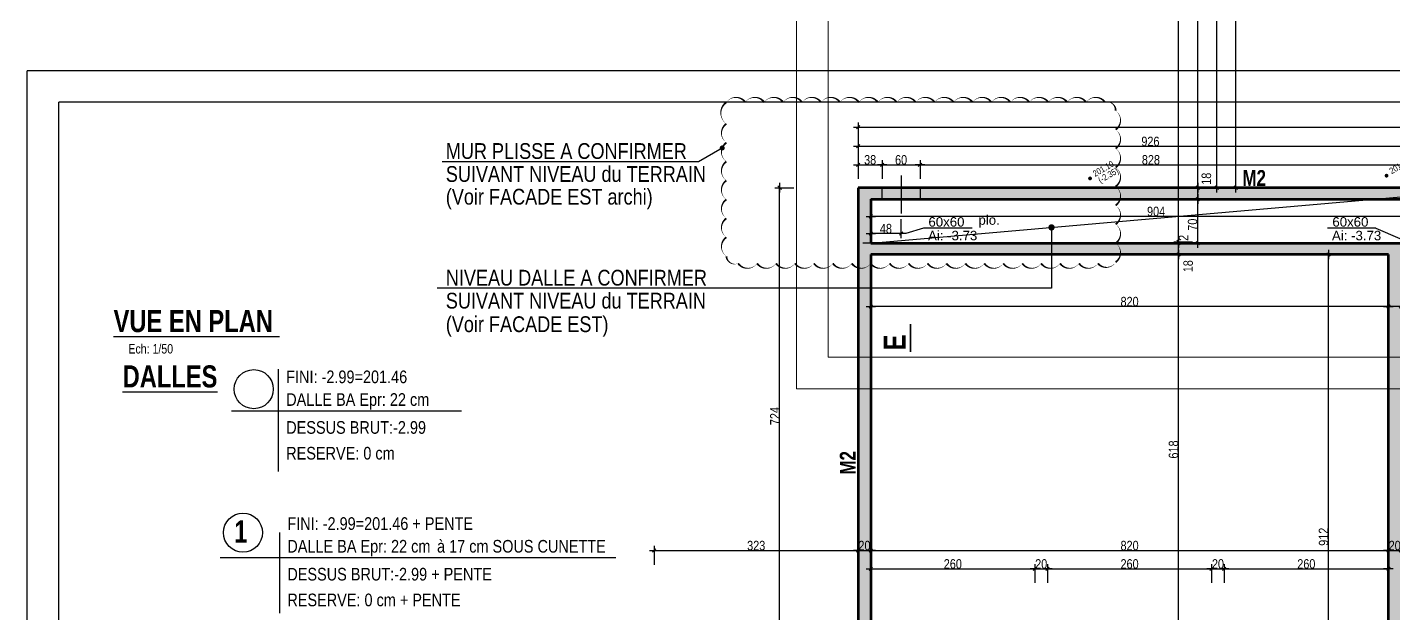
# Model space of a CAD drawing. Header units: millimetres. Extents: x -1921 to 5237, y 0 to 8595.
# Drawn here: x -1921 to 243, y 4039 to 4968 of the extents above; entities that cross this region are included whole.
import ezdxf
from ezdxf.enums import TextEntityAlignment as Align

# ---------------------------------------------------------------- set-up
doc = ezdxf.new("R2010")
doc.units = ezdxf.units.MM
doc.linetypes.add('CACHE', pattern=[9.525, 6.35, -3.175])
doc.linetypes.add('CACHEX2', pattern=[19.05, 12.7, -6.35])
doc.layers.add('01_Cad_1_', color=5, linetype='Continuous', lineweight=9)
doc.layers.add('01_murs_coup', color=5, linetype='Continuous', lineweight=60)
for name, color, linetype in [('01_Cad_2', 5, 'Continuous'), ('01_cote_gen', 4, 'Continuous'), ('01_murs_sup', 2, 'CACHEX2'), ('01_poch_murs', 253, 'Continuous'), ('01_resv', 32, 'Continuous'), ('01_texte', 230, 'Continuous'), ('AA_COTES', 2, 'Continuous')]:
    doc.layers.add(name, color=color, linetype=linetype)
doc.styles.add('ARIAL', font='arial.ttf')
doc.styles.add('ARIAL NA', font='ARIALN.TTF')
doc.styles.add('impact', font='impact.ttf')
doc.styles.add('MATTE_TXT', font='arial.ttf')
doc.styles.add('STYLE2', font='ARIALN.TTF')
doc.dimstyles.new('JB50', dxfattribs={"dimscale": 0.1, "dimtxt": 150, "dimasz": 15, "dimexe": 0.1, "dimexo": 0.1, "dimgap": 0.09, "dimtad": 1, "dimdec": 1, "dimdsep": 46, "dimtxsty": 'STYLE2', "dimblk1": 'BOND_G', "dimblk2": 'BOND_D', "dimsah": 1, "dimcen": 1.5, "dimdle": 0.01, "dimse1": 1, "dimse2": 1, "dimclrd": 4, "dimclre": 2, "dimclrt": 6, "dimazin": 2, "dimtfac": 2.333333, "dimtdec": 1, "dimtix": 1, "dimtmove": 2, "dimatfit": 3, "dimldrblk": 'BOND_G', "dimfxl": 1, "dimtolj": 1, "dimtzin": 0, "dimarcsym": 0})
pattern_1 = [(135, (-40566.9674, 43643.463), (-11.2253202, 9e-16), [7.9375, -7.9375])]

# ---------------------------------------------------------------- blocks, each defined once
blk = doc.blocks.new('BOND_G')
at = {"layer": 'AA_COTES', "color": 0}
for p, q in [((0, -5), (0, 15)), ((5, 0), (-5, 0)), ((1.8, 1.8), (-1.8, -1.8))]:
    blk.add_line(p, q, dxfattribs=at)
blk = doc.blocks.new('BOND_D')
at = {"layer": 'AA_COTES', "color": 0}
for p, q in [((5, 0), (-5, 0)), ((-1.8, -1.8), (1.8, 1.8)), ((0, 5), (0, -15))]:
    blk.add_line(p, q, dxfattribs=at)
blk = doc.blocks.new('*D19')
at = {"layer": '01_cote_gen', "color": 4, "lineweight": -2, "transparency": 16777216}
blk.add_line((-97.7, 4629.4), (-97.7, 7314.4), dxfattribs=at)
at = {"layer": 'DEFPOINTS', "color": 0}
for p in [(-97.7, 7315.9), (170, 7315.9), (-75.2, 4627.9)]:
    blk.add_point(p, dxfattribs=at)
at = {"layer": '01_cote_gen', "color": 4, "lineweight": -2, "transparency": 16777216, "xscale": 1.5, "yscale": 1.5, "zscale": 1.5}
for name, p, rotation in [('BOND_D', (-97.7, 7315.9), 90), ('BOND_G', (-97.7, 4627.9), 270)]:
    blk.add_blockref(name, p, dxfattribs=dict(at, rotation=rotation))
at = {"layer": '01_cote_gen', "color": 6, "transparency": 16777216, "insert": (-105.4, 5971.9), "char_height": 15, "attachment_point": 5, "rotation": 90, "style": 'STYLE2'}
blk.add_mtext('\\A1;2688', dxfattribs=at)
blk = doc.blocks.new('*D24')
at = {"layer": '01_cote_gen', "color": 4, "lineweight": -2, "transparency": 16777216}
blk.add_line((-66.8, 4697.4), (-66.8, 4712.4), dxfattribs=at)
at = {"layer": 'DEFPOINTS', "color": 0}
for p in [(-66.8, 4713.9), (-44.3, 4713.9), (-44.3, 4695.9)]:
    blk.add_point(p, dxfattribs=at)
at = {"layer": '01_cote_gen', "color": 4, "lineweight": -2, "transparency": 16777216, "xscale": 1.5, "yscale": 1.5, "zscale": 1.5}
for name, p, rotation in [('BOND_D', (-66.8, 4713.9), 90), ('BOND_G', (-66.8, 4695.9), 270)]:
    blk.add_blockref(name, p, dxfattribs=dict(at, rotation=rotation))
at = {"layer": '01_cote_gen', "color": 6, "transparency": 16777216, "insert": (-53.4, 4728.1), "char_height": 15, "attachment_point": 5, "rotation": 90, "style": 'STYLE2'}
blk.add_mtext('\\A1;18', dxfattribs=at)
blk = doc.blocks.new('*D25')
at = {"layer": '01_cote_gen', "color": 4, "lineweight": -2, "transparency": 16777216}
blk.add_line((-67, 4715.4), (-67, 5268.4), dxfattribs=at)
at = {"layer": 'DEFPOINTS', "color": 0}
for p in [(-67, 5269.9), (-44.4, 5269.9), (-44.3, 4713.9)]:
    blk.add_point(p, dxfattribs=at)
at = {"layer": '01_cote_gen', "color": 4, "lineweight": -2, "transparency": 16777216, "xscale": 1.5, "yscale": 1.5, "zscale": 1.5}
for name, p, rotation in [('BOND_D', (-67, 5269.9), 90), ('BOND_G', (-67, 4713.9), 270)]:
    blk.add_blockref(name, p, dxfattribs=dict(at, rotation=rotation))
at = {"layer": '01_cote_gen', "color": 6, "transparency": 16777216, "insert": (-74.6, 4991.9), "char_height": 15, "attachment_point": 5, "rotation": 90, "style": 'STYLE2'}
blk.add_mtext('\\A1;556', dxfattribs=at)
blk = doc.blocks.new('*D26')
at = {"layer": '01_cote_gen', "color": 4, "lineweight": -2, "transparency": 16777216}
blk.add_line((-36.8, 4715.4), (-36.8, 6022.4), dxfattribs=at)
at = {"layer": 'DEFPOINTS', "color": 0}
for p in [(-36.8, 6023.9), (53.9, 6023.9), (29.1, 4713.9)]:
    blk.add_point(p, dxfattribs=at)
at = {"layer": '01_cote_gen', "color": 4, "lineweight": -2, "transparency": 16777216, "xscale": 1.5, "yscale": 1.5, "zscale": 1.5}
for name, p, rotation in [('BOND_D', (-36.8, 6023.9), 90), ('BOND_G', (-36.8, 4713.9), 270)]:
    blk.add_blockref(name, p, dxfattribs=dict(at, rotation=rotation))
at = {"layer": '01_cote_gen', "color": 6, "transparency": 16777216, "insert": (-44.4, 5368.9), "char_height": 15, "attachment_point": 5, "rotation": 90, "style": 'STYLE2'}
blk.add_mtext('\\A1;1310', dxfattribs=at)
blk = doc.blocks.new('*D35')
at = {"layer": '01_cote_gen', "color": 4, "lineweight": -2, "transparency": 16777216}
blk.add_line((-6.9, 4715.4), (-6.9, 5268.4), dxfattribs=at)
at = {"layer": 'DEFPOINTS', "color": 0}
for p in [(-6.9, 5269.9), (332.6, 5269.9), (396.7, 4713.9)]:
    blk.add_point(p, dxfattribs=at)
at = {"layer": '01_cote_gen', "color": 4, "lineweight": -2, "transparency": 16777216, "xscale": 1.5, "yscale": 1.5, "zscale": 1.5}
for name, p, rotation in [('BOND_D', (-6.9, 5269.9), 90), ('BOND_G', (-6.9, 4713.9), 270)]:
    blk.add_blockref(name, p, dxfattribs=dict(at, rotation=rotation))
at = {"layer": '01_cote_gen', "color": 6, "transparency": 16777216, "insert": (-14.6, 4991.9), "char_height": 15, "attachment_point": 5, "rotation": 90, "style": 'STYLE2'}
blk.add_mtext('\\A1;556', dxfattribs=at)
blk = doc.blocks.new('*D93')
at = {"layer": '01_cote_gen', "color": 4, "lineweight": -2, "transparency": 16777216}
blk.add_line((-603.6, 4750.3), (-568.6, 4750.3), dxfattribs=at)
at = {"layer": 'DEFPOINTS', "color": 0}
for p in [(-567.1, 4750.3), (-605.1, 4727.8), (-567.1, 4727.8)]:
    blk.add_point(p, dxfattribs=at)
at = {"layer": '01_cote_gen', "color": 4, "lineweight": -2, "transparency": 16777216, "xscale": 1.5, "yscale": 1.5, "zscale": 1.5, "rotation": 180}
blk.add_blockref('BOND_G', (-605.1, 4750.3), dxfattribs=at)
at = {"layer": '01_cote_gen', "color": 4, "lineweight": -2, "transparency": 16777216, "xscale": 1.5, "yscale": 1.5, "zscale": 1.5}
blk.add_blockref('BOND_D', (-567.1, 4750.3), dxfattribs=at)
at = {"layer": '01_cote_gen', "color": 6, "transparency": 16777216, "insert": (-586.1, 4758), "char_height": 15, "attachment_point": 5, "style": 'STYLE2'}
blk.add_mtext('\\A1;38', dxfattribs=at)
blk = doc.blocks.new('*D94')
at = {"layer": '01_cote_gen', "color": 4, "lineweight": -2, "transparency": 16777216}
blk.add_line((-565.6, 4750.2), (-508.6, 4750.2), dxfattribs=at)
at = {"layer": 'DEFPOINTS', "color": 0}
for p in [(-507.1, 4750.2), (-567.1, 4727.8), (-507.1, 4727.7)]:
    blk.add_point(p, dxfattribs=at)
at = {"layer": '01_cote_gen', "color": 4, "lineweight": -2, "transparency": 16777216, "xscale": 1.5, "yscale": 1.5, "zscale": 1.5, "rotation": 180}
blk.add_blockref('BOND_G', (-567.1, 4750.2), dxfattribs=at)
at = {"layer": '01_cote_gen', "color": 4, "lineweight": -2, "transparency": 16777216, "xscale": 1.5, "yscale": 1.5, "zscale": 1.5}
blk.add_blockref('BOND_D', (-507.1, 4750.2), dxfattribs=at)
at = {"layer": '01_cote_gen', "color": 6, "transparency": 16777216, "insert": (-537.1, 4757.9), "char_height": 15, "attachment_point": 5, "style": 'STYLE2'}
blk.add_mtext('\\A1;60', dxfattribs=at)
blk = doc.blocks.new('*D95')
at = {"layer": '01_cote_gen', "color": 4, "lineweight": -2, "transparency": 16777216}
blk.add_line((-505.6, 4750.2), (319.4, 4750.2), dxfattribs=at)
at = {"layer": 'DEFPOINTS', "color": 0}
for p in [(320.9, 4750.2), (-507.1, 4727.7), (320.9, 4727.8)]:
    blk.add_point(p, dxfattribs=at)
at = {"layer": '01_cote_gen', "color": 4, "lineweight": -2, "transparency": 16777216, "xscale": 1.5, "yscale": 1.5, "zscale": 1.5, "rotation": 180}
blk.add_blockref('BOND_G', (-507.1, 4750.2), dxfattribs=at)
at = {"layer": '01_cote_gen', "color": 4, "lineweight": -2, "transparency": 16777216, "xscale": 1.5, "yscale": 1.5, "zscale": 1.5}
blk.add_blockref('BOND_D', (320.9, 4750.2), dxfattribs=at)
at = {"layer": '01_cote_gen', "color": 6, "transparency": 16777216, "insert": (-141.3, 4758), "char_height": 15, "attachment_point": 5, "style": 'STYLE2'}
blk.add_mtext('\\A1;828', dxfattribs=at)
blk = doc.blocks.new('*D96')
at = {"layer": '01_cote_gen', "color": 4, "lineweight": -2, "transparency": 16777216}
blk.add_line((-603.6, 4779.6), (319.4, 4779.6), dxfattribs=at)
at = {"layer": 'DEFPOINTS', "color": 0}
for p in [(320.9, 4781.6), (320.9, 4779.6), (-605.1, 4727.8)]:
    blk.add_point(p, dxfattribs=at)
at = {"layer": '01_cote_gen', "color": 4, "lineweight": -2, "transparency": 16777216, "xscale": 1.5, "yscale": 1.5, "zscale": 1.5, "rotation": 180}
blk.add_blockref('BOND_G', (-605.1, 4779.6), dxfattribs=at)
at = {"layer": '01_cote_gen', "color": 4, "lineweight": -2, "transparency": 16777216, "xscale": 1.5, "yscale": 1.5, "zscale": 1.5}
blk.add_blockref('BOND_D', (320.9, 4779.6), dxfattribs=at)
at = {"layer": '01_cote_gen', "color": 6, "transparency": 16777216, "insert": (-142.1, 4787.2), "char_height": 15, "attachment_point": 5, "style": 'STYLE2'}
blk.add_mtext('\\A1;926', dxfattribs=at)
blk = doc.blocks.new('*D146')
at = {"layer": '01_cote_gen', "color": 4, "lineweight": -2, "transparency": 16777216}
for p, q in [((-97.7, 4629.4), (-97.7, 4630.9)), ((-97.7, 4627.9), (-97.7, 4625.9)), ((-97.7, 4624.4), (-97.7, 4622.9))]:
    blk.add_line(p, q, dxfattribs=at)
at = {"layer": 'DEFPOINTS', "color": 0}
for p in [(-97.7, 4625.9), (-94.8, 4627.9), (-94.1, 4625.9)]:
    blk.add_point(p, dxfattribs=at)
at = {"layer": '01_cote_gen', "color": 4, "lineweight": -2, "transparency": 16777216, "xscale": 1.5, "yscale": 1.5, "zscale": 1.5}
for name, p, rotation in [('BOND_G', (-97.7, 4627.9), 270), ('BOND_D', (-97.7, 4625.9), 90)]:
    blk.add_blockref(name, p, dxfattribs=dict(at, rotation=rotation))
at = {"layer": '01_cote_gen', "color": 6, "transparency": 16777216, "insert": (-89.7, 4634.4), "char_height": 15, "attachment_point": 5, "rotation": 90, "style": 'STYLE2'}
blk.add_mtext('\\A1;2', dxfattribs=at)
blk = doc.blocks.new('*D147')
at = {"layer": '01_cote_gen', "color": 4, "lineweight": -2, "transparency": 16777216}
blk.add_line((-66.8, 4627.4), (-66.8, 4694.4), dxfattribs=at)
at = {"layer": 'DEFPOINTS', "color": 0}
for p in [(-66.8, 4695.9), (-58.8, 4695.9), (-58.8, 4625.9)]:
    blk.add_point(p, dxfattribs=at)
at = {"layer": '01_cote_gen', "color": 4, "lineweight": -2, "transparency": 16777216, "xscale": 1.5, "yscale": 1.5, "zscale": 1.5}
for name, p, rotation in [('BOND_D', (-66.8, 4695.9), 90), ('BOND_G', (-66.8, 4625.9), 270)]:
    blk.add_blockref(name, p, dxfattribs=dict(at, rotation=rotation))
at = {"layer": '01_cote_gen', "color": 6, "transparency": 16777216, "insert": (-75.2, 4655.3), "char_height": 15, "attachment_point": 5, "rotation": 90, "style": 'STYLE2'}
blk.add_mtext('\\A1;70', dxfattribs=at)
blk = doc.blocks.new('*D148')
at = {"layer": '01_cote_gen', "color": 4, "lineweight": -2, "transparency": 16777216}
blk.add_line((-97.7, 4609.4), (-97.7, 4624.4), dxfattribs=at)
at = {"layer": 'DEFPOINTS', "color": 0}
for p in [(-97.7, 4625.9), (-86.5, 4625.9), (-86.5, 4607.9)]:
    blk.add_point(p, dxfattribs=at)
at = {"layer": '01_cote_gen', "color": 4, "lineweight": -2, "transparency": 16777216, "xscale": 1.5, "yscale": 1.5, "zscale": 1.5}
for name, p, rotation in [('BOND_D', (-97.7, 4625.9), 90), ('BOND_G', (-97.7, 4607.9), 270)]:
    blk.add_blockref(name, p, dxfattribs=dict(at, rotation=rotation))
at = {"layer": '01_cote_gen', "color": 6, "transparency": 16777216, "insert": (-82.3, 4589.5), "char_height": 15, "attachment_point": 5, "rotation": 90, "style": 'STYLE2'}
blk.add_mtext('\\A1;18', dxfattribs=at)
blk = doc.blocks.new('*D149')
at = {"layer": '01_cote_gen', "color": 4, "lineweight": -2, "transparency": 16777216}
blk.add_line((-926.6, 4138.8), (-606.6, 4138.8), dxfattribs=at)
at = {"layer": 'DEFPOINTS', "color": 0}
for p in [(-605.1, 4138.8), (-928.1, 4094.5), (-605.1, 4094.5)]:
    blk.add_point(p, dxfattribs=at)
at = {"layer": '01_cote_gen', "color": 4, "lineweight": -2, "transparency": 16777216, "xscale": 1.5, "yscale": 1.5, "zscale": 1.5, "rotation": 180}
blk.add_blockref('BOND_G', (-928.1, 4138.8), dxfattribs=at)
at = {"layer": '01_cote_gen', "color": 4, "lineweight": -2, "transparency": 16777216, "xscale": 1.5, "yscale": 1.5, "zscale": 1.5}
blk.add_blockref('BOND_D', (-605.1, 4138.8), dxfattribs=at)
at = {"layer": '01_cote_gen', "color": 6, "transparency": 16777216, "insert": (-766.6, 4146.5), "char_height": 15, "attachment_point": 5, "style": 'STYLE2'}
blk.add_mtext('\\A1;323', dxfattribs=at)
blk = doc.blocks.new('*D150')
at = {"layer": '01_cote_gen', "color": 4, "lineweight": -2, "transparency": 16777216}
blk.add_line((-603.6, 4138.8), (-586.6, 4138.8), dxfattribs=at)
at = {"layer": 'DEFPOINTS', "color": 0}
for p in [(-585.1, 4138.8), (-585.1, 4114.4), (-605.1, 4094.5)]:
    blk.add_point(p, dxfattribs=at)
at = {"layer": '01_cote_gen', "color": 4, "lineweight": -2, "transparency": 16777216, "xscale": 1.5, "yscale": 1.5, "zscale": 1.5, "rotation": 180}
blk.add_blockref('BOND_G', (-605.1, 4138.8), dxfattribs=at)
at = {"layer": '01_cote_gen', "color": 4, "lineweight": -2, "transparency": 16777216, "xscale": 1.5, "yscale": 1.5, "zscale": 1.5}
blk.add_blockref('BOND_D', (-585.1, 4138.8), dxfattribs=at)
at = {"layer": '01_cote_gen', "color": 6, "transparency": 16777216, "insert": (-595.1, 4146.5), "char_height": 15, "attachment_point": 5, "style": 'STYLE2'}
blk.add_mtext('\\A1;20', dxfattribs=at)
blk = doc.blocks.new('*D151')
at = {"layer": '01_cote_gen', "color": 4, "lineweight": -2, "transparency": 16777216}
blk.add_line((-583.6, 4109.8), (-326.6, 4109.8), dxfattribs=at)
at = {"layer": 'DEFPOINTS', "color": 0}
for p in [(-325.1, 4109.8), (-585.1, 4085.4), (-325.1, 4087.3)]:
    blk.add_point(p, dxfattribs=at)
at = {"layer": '01_cote_gen', "color": 4, "lineweight": -2, "transparency": 16777216, "xscale": 1.5, "yscale": 1.5, "zscale": 1.5, "rotation": 180}
blk.add_blockref('BOND_G', (-585.1, 4109.8), dxfattribs=at)
at = {"layer": '01_cote_gen', "color": 4, "lineweight": -2, "transparency": 16777216, "xscale": 1.5, "yscale": 1.5, "zscale": 1.5}
blk.add_blockref('BOND_D', (-325.1, 4109.8), dxfattribs=at)
at = {"layer": '01_cote_gen', "color": 6, "transparency": 16777216, "insert": (-455.1, 4117.4), "char_height": 15, "attachment_point": 5, "style": 'STYLE2'}
blk.add_mtext('\\A1;260', dxfattribs=at)
blk = doc.blocks.new('*D152')
at = {"layer": '01_cote_gen', "color": 4, "lineweight": -2, "transparency": 16777216}
blk.add_line((-323.6, 4109.8), (-306.6, 4109.8), dxfattribs=at)
at = {"layer": 'DEFPOINTS', "color": 0}
for p in [(-305.1, 4109.8), (-325.1, 4087.3), (-305.1, 4087.3)]:
    blk.add_point(p, dxfattribs=at)
at = {"layer": '01_cote_gen', "color": 4, "lineweight": -2, "transparency": 16777216, "xscale": 1.5, "yscale": 1.5, "zscale": 1.5, "rotation": 180}
blk.add_blockref('BOND_G', (-325.1, 4109.8), dxfattribs=at)
at = {"layer": '01_cote_gen', "color": 4, "lineweight": -2, "transparency": 16777216, "xscale": 1.5, "yscale": 1.5, "zscale": 1.5}
blk.add_blockref('BOND_D', (-305.1, 4109.8), dxfattribs=at)
at = {"layer": '01_cote_gen', "color": 6, "transparency": 16777216, "insert": (-315.1, 4117.4), "char_height": 15, "attachment_point": 5, "style": 'STYLE2'}
blk.add_mtext('\\A1;20', dxfattribs=at)
blk = doc.blocks.new('*D153')
at = {"layer": '01_cote_gen', "color": 4, "lineweight": -2, "transparency": 16777216}
blk.add_line((-303.6, 4109.8), (-46.6, 4109.8), dxfattribs=at)
at = {"layer": 'DEFPOINTS', "color": 0}
for p in [(-45.1, 4109.8), (-305.1, 4087.3), (-45.1, 4075.8)]:
    blk.add_point(p, dxfattribs=at)
at = {"layer": '01_cote_gen', "color": 4, "lineweight": -2, "transparency": 16777216, "xscale": 1.5, "yscale": 1.5, "zscale": 1.5, "rotation": 180}
blk.add_blockref('BOND_G', (-305.1, 4109.8), dxfattribs=at)
at = {"layer": '01_cote_gen', "color": 4, "lineweight": -2, "transparency": 16777216, "xscale": 1.5, "yscale": 1.5, "zscale": 1.5}
blk.add_blockref('BOND_D', (-45.1, 4109.8), dxfattribs=at)
at = {"layer": '01_cote_gen', "color": 6, "transparency": 16777216, "insert": (-175.1, 4117.4), "char_height": 15, "attachment_point": 5, "style": 'STYLE2'}
blk.add_mtext('\\A1;260', dxfattribs=at)
blk = doc.blocks.new('*D154')
at = {"layer": '01_cote_gen', "color": 4, "lineweight": -2, "transparency": 16777216}
blk.add_line((-43.6, 4109.8), (-26.6, 4109.8), dxfattribs=at)
at = {"layer": 'DEFPOINTS', "color": 0}
for p in [(-25.1, 4109.8), (-45.1, 4075.8), (-25.1, 4075.8)]:
    blk.add_point(p, dxfattribs=at)
at = {"layer": '01_cote_gen', "color": 4, "lineweight": -2, "transparency": 16777216, "xscale": 1.5, "yscale": 1.5, "zscale": 1.5, "rotation": 180}
blk.add_blockref('BOND_G', (-45.1, 4109.8), dxfattribs=at)
at = {"layer": '01_cote_gen', "color": 4, "lineweight": -2, "transparency": 16777216, "xscale": 1.5, "yscale": 1.5, "zscale": 1.5}
blk.add_blockref('BOND_D', (-25.1, 4109.8), dxfattribs=at)
at = {"layer": '01_cote_gen', "color": 6, "transparency": 16777216, "insert": (-35.1, 4117.4), "char_height": 15, "attachment_point": 5, "style": 'STYLE2'}
blk.add_mtext('\\A1;20', dxfattribs=at)
blk = doc.blocks.new('*D155')
at = {"layer": '01_cote_gen', "color": 4, "lineweight": -2, "transparency": 16777216}
blk.add_line((-23.6, 4109.8), (233.4, 4109.8), dxfattribs=at)
at = {"layer": 'DEFPOINTS', "color": 0}
for p in [(234.9, 4109.8), (-25.1, 4075.8), (234.9, 4086.5)]:
    blk.add_point(p, dxfattribs=at)
at = {"layer": '01_cote_gen', "color": 4, "lineweight": -2, "transparency": 16777216, "xscale": 1.5, "yscale": 1.5, "zscale": 1.5, "rotation": 180}
blk.add_blockref('BOND_G', (-25.1, 4109.8), dxfattribs=at)
at = {"layer": '01_cote_gen', "color": 4, "lineweight": -2, "transparency": 16777216, "xscale": 1.5, "yscale": 1.5, "zscale": 1.5}
blk.add_blockref('BOND_D', (234.9, 4109.8), dxfattribs=at)
at = {"layer": '01_cote_gen', "color": 6, "transparency": 16777216, "insert": (104.9, 4117.4), "char_height": 15, "attachment_point": 5, "style": 'STYLE2'}
blk.add_mtext('\\A1;260', dxfattribs=at)
blk = doc.blocks.new('*D163')
at = {"layer": '01_cote_gen', "color": 4, "lineweight": -2, "transparency": 16777216}
blk.add_line((-603.6, 4809.7), (3717.4, 4809.7), dxfattribs=at)
at = {"layer": 'DEFPOINTS', "color": 0}
for p in [(3718.9, 4809.7), (-605.1, 4787.1), (3718.9, 4787.1)]:
    blk.add_point(p, dxfattribs=at)
at = {"layer": '01_cote_gen', "color": 4, "lineweight": -2, "transparency": 16777216, "xscale": 1.5, "yscale": 1.5, "zscale": 1.5, "rotation": 180}
blk.add_blockref('BOND_G', (-605.1, 4809.7), dxfattribs=at)
at = {"layer": '01_cote_gen', "color": 4, "lineweight": -2, "transparency": 16777216, "xscale": 1.5, "yscale": 1.5, "zscale": 1.5}
blk.add_blockref('BOND_D', (3718.9, 4809.7), dxfattribs=at)
at = {"layer": '01_cote_gen', "color": 6, "transparency": 16777216, "insert": (1556.9, 4817.4), "char_height": 15, "attachment_point": 5, "style": 'STYLE2'}
blk.add_mtext('\\A1;4324', dxfattribs=at)
blk = doc.blocks.new('*D164')
at = {"layer": '01_cote_gen', "color": 4, "lineweight": -2, "transparency": 16777216}
blk.add_line((253.4, 4525.5), (236.4, 4525.5), dxfattribs=at)
at = {"layer": 'DEFPOINTS', "color": 0}
for p in [(234.9, 4525.5), (234.9, 4507.4), (254.9, 4507.4)]:
    blk.add_point(p, dxfattribs=at)
at = {"layer": '01_cote_gen', "color": 4, "lineweight": -2, "transparency": 16777216, "xscale": 1.5, "yscale": 1.5, "zscale": 1.5, "rotation": 180}
blk.add_blockref('BOND_D', (234.9, 4525.5), dxfattribs=at)
at = {"layer": '01_cote_gen', "color": 4, "lineweight": -2, "transparency": 16777216, "xscale": 1.5, "yscale": 1.5, "zscale": 1.5}
blk.add_blockref('BOND_G', (254.9, 4525.5), dxfattribs=at)
at = {"layer": '01_cote_gen', "color": 6, "transparency": 16777216, "insert": (269.3, 4511.7), "char_height": 15, "attachment_point": 5, "style": 'STYLE2'}
blk.add_mtext('\\A1;20', dxfattribs=at)
blk = doc.blocks.new('*D165')
at = {"layer": '01_cote_gen', "color": 4, "lineweight": -2, "transparency": 16777216}
blk.add_line((233.4, 4525.5), (-583.6, 4525.5), dxfattribs=at)
at = {"layer": 'DEFPOINTS', "color": 0}
for p in [(234.9, 4580.7), (-585.1, 4564.4), (-585.1, 4525.5)]:
    blk.add_point(p, dxfattribs=at)
at = {"layer": '01_cote_gen', "color": 4, "lineweight": -2, "transparency": 16777216, "xscale": 1.5, "yscale": 1.5, "zscale": 1.5, "rotation": 180}
blk.add_blockref('BOND_D', (-585.1, 4525.5), dxfattribs=at)
at = {"layer": '01_cote_gen', "color": 4, "lineweight": -2, "transparency": 16777216, "xscale": 1.5, "yscale": 1.5, "zscale": 1.5}
blk.add_blockref('BOND_G', (234.9, 4525.5), dxfattribs=at)
at = {"layer": '01_cote_gen', "color": 6, "transparency": 16777216, "insert": (-175.1, 4533.2), "char_height": 15, "attachment_point": 5, "style": 'STYLE2'}
blk.add_mtext('\\A1;820', dxfattribs=at)
blk = doc.blocks.new('*D196')
at = {"layer": '01_cote_gen', "color": 4, "lineweight": -2, "transparency": 16777216}
blk.add_line((317.4, 4668.5), (-583.6, 4668.5), dxfattribs=at)
at = {"layer": 'DEFPOINTS', "color": 0}
for p in [(318.9, 4676), (-585.1, 4668.5), (-585.1, 4660.9)]:
    blk.add_point(p, dxfattribs=at)
at = {"layer": '01_cote_gen', "color": 4, "lineweight": -2, "transparency": 16777216, "xscale": 1.5, "yscale": 1.5, "zscale": 1.5, "rotation": 180}
blk.add_blockref('BOND_D', (-585.1, 4668.5), dxfattribs=at)
at = {"layer": '01_cote_gen', "color": 4, "lineweight": -2, "transparency": 16777216, "xscale": 1.5, "yscale": 1.5, "zscale": 1.5}
blk.add_blockref('BOND_G', (318.9, 4668.5), dxfattribs=at)
at = {"layer": '01_cote_gen', "color": 6, "transparency": 16777216, "insert": (-133.1, 4676.2), "char_height": 15, "attachment_point": 5, "style": 'STYLE2'}
blk.add_mtext('\\A1;904', dxfattribs=at)
blk = doc.blocks.new('*D199')
at = {"layer": '01_cote_gen', "color": 4, "lineweight": -2, "transparency": 16777216}
blk.add_line((236.4, 4138.8), (253.4, 4138.8), dxfattribs=at)
at = {"layer": 'DEFPOINTS', "color": 0}
for p in [(234.9, 4152), (254.9, 4152), (254.9, 4138.8)]:
    blk.add_point(p, dxfattribs=at)
at = {"layer": '01_cote_gen', "color": 4, "lineweight": -2, "transparency": 16777216, "xscale": 1.5, "yscale": 1.5, "zscale": 1.5, "rotation": 180}
blk.add_blockref('BOND_G', (234.9, 4138.8), dxfattribs=at)
at = {"layer": '01_cote_gen', "color": 4, "lineweight": -2, "transparency": 16777216, "xscale": 1.5, "yscale": 1.5, "zscale": 1.5}
blk.add_blockref('BOND_D', (254.9, 4138.8), dxfattribs=at)
at = {"layer": '01_cote_gen', "color": 6, "transparency": 16777216, "insert": (244.9, 4146.5), "char_height": 15, "attachment_point": 5, "style": 'STYLE2'}
blk.add_mtext('\\A1;20', dxfattribs=at)
blk = doc.blocks.new('*D200')
at = {"layer": '01_cote_gen', "color": 4, "lineweight": -2, "transparency": 16777216}
blk.add_line((-583.6, 4138.8), (233.4, 4138.8), dxfattribs=at)
at = {"layer": 'DEFPOINTS', "color": 0}
for p in [(-585.1, 4144.5), (234.9, 4138.8), (234.9, 4131.3)]:
    blk.add_point(p, dxfattribs=at)
at = {"layer": '01_cote_gen', "color": 4, "lineweight": -2, "transparency": 16777216, "xscale": 1.5, "yscale": 1.5, "zscale": 1.5, "rotation": 180}
blk.add_blockref('BOND_G', (-585.1, 4138.8), dxfattribs=at)
at = {"layer": '01_cote_gen', "color": 4, "lineweight": -2, "transparency": 16777216, "xscale": 1.5, "yscale": 1.5, "zscale": 1.5}
blk.add_blockref('BOND_D', (234.9, 4138.8), dxfattribs=at)
at = {"layer": '01_cote_gen', "color": 6, "transparency": 16777216, "insert": (-175.1, 4146.5), "char_height": 15, "attachment_point": 5, "style": 'STYLE2'}
blk.add_mtext('\\A1;820', dxfattribs=at)
blk = doc.blocks.new('*D310')
at = {"layer": '01_cote_gen', "color": 4, "lineweight": -2, "transparency": 16777216}
blk.add_line((-729.5, 3991.4), (-729.5, 4712.4), dxfattribs=at)
at = {"layer": 'DEFPOINTS', "color": 0}
for p in [(-729.5, 4713.9), (-605.1, 4713.9), (-680, 3989.9)]:
    blk.add_point(p, dxfattribs=at)
at = {"layer": '01_cote_gen', "color": 4, "lineweight": -2, "transparency": 16777216, "xscale": 1.5, "yscale": 1.5, "zscale": 1.5}
for name, p, rotation in [('BOND_D', (-729.5, 4713.9), 90), ('BOND_G', (-729.5, 3989.9), 270)]:
    blk.add_blockref(name, p, dxfattribs=dict(at, rotation=rotation))
at = {"layer": '01_cote_gen', "color": 6, "transparency": 16777216, "insert": (-737, 4351.9), "char_height": 15, "attachment_point": 5, "rotation": 90, "style": 'STYLE2'}
blk.add_mtext('\\A1;724', dxfattribs=at)
blk = doc.blocks.new('*D326')
at = {"layer": '01_cote_gen', "color": 4, "lineweight": -2, "transparency": 16777216}
blk.add_line((140, 3697.4), (140, 4606.4), dxfattribs=at)
at = {"layer": 'DEFPOINTS', "color": 0}
for p in [(140, 4607.9), (148.9, 4607.9), (234.9, 3695.9)]:
    blk.add_point(p, dxfattribs=at)
at = {"layer": '01_cote_gen', "color": 4, "lineweight": -2, "transparency": 16777216, "xscale": 1.5, "yscale": 1.5, "zscale": 1.5}
for name, p, rotation in [('BOND_D', (140, 4607.9), 90), ('BOND_G', (140, 3695.9), 270)]:
    blk.add_blockref(name, p, dxfattribs=dict(at, rotation=rotation))
at = {"layer": '01_cote_gen', "color": 6, "transparency": 16777216, "insert": (132.3, 4160.6), "char_height": 15, "attachment_point": 5, "rotation": 90, "style": 'STYLE2'}
blk.add_mtext('\\A1;912', dxfattribs=at)
blk = doc.blocks.new('*D360')
at = {"layer": '01_cote_gen', "color": 4, "lineweight": -2, "transparency": 16777216}
blk.add_line((-97.7, 3991.4), (-97.7, 4606.4), dxfattribs=at)
at = {"layer": 'DEFPOINTS', "color": 0}
for p in [(-97.7, 4607.9), (-5, 4607.9), (-75.2, 3989.9)]:
    blk.add_point(p, dxfattribs=at)
at = {"layer": '01_cote_gen', "color": 4, "lineweight": -2, "transparency": 16777216, "xscale": 1.5, "yscale": 1.5, "zscale": 1.5}
for name, p, rotation in [('BOND_D', (-97.7, 4607.9), 90), ('BOND_G', (-97.7, 3989.9), 270)]:
    blk.add_blockref(name, p, dxfattribs=dict(at, rotation=rotation))
at = {"layer": '01_cote_gen', "color": 6, "transparency": 16777216, "insert": (-105.4, 4298.9), "char_height": 15, "attachment_point": 5, "rotation": 90, "style": 'STYLE2'}
blk.add_mtext('\\A1;618', dxfattribs=at)
blk = doc.blocks.new('*D665')
at = {"layer": '01_cote_gen', "color": 4, "lineweight": -2, "transparency": 16777216}
blk.add_line((-538.6, 4641.3), (-583.6, 4641.3), dxfattribs=at)
at = {"layer": 'DEFPOINTS', "color": 0}
for p in [(-585.1, 4676), (-537.1, 4673.1), (-585.1, 4641.3)]:
    blk.add_point(p, dxfattribs=at)
at = {"layer": '01_cote_gen', "color": 4, "lineweight": -2, "transparency": 16777216, "xscale": 1.5, "yscale": 1.5, "zscale": 1.5, "rotation": 180}
blk.add_blockref('BOND_D', (-585.1, 4641.3), dxfattribs=at)
at = {"layer": '01_cote_gen', "color": 4, "lineweight": -2, "transparency": 16777216, "xscale": 1.5, "yscale": 1.5, "zscale": 1.5}
blk.add_blockref('BOND_G', (-537.1, 4641.3), dxfattribs=at)
at = {"layer": '01_cote_gen', "color": 6, "transparency": 16777216, "insert": (-561.1, 4648.9), "char_height": 15, "attachment_point": 5, "style": 'STYLE2'}
blk.add_mtext('\\A1;48', dxfattribs=at)

msp = doc.modelspace()

# ---------------------------------------------------------------- hatches: boundary and pattern name
at = {"layer": '01_murs_sup', "ltscale": 2}
h = msp.add_hatch(dxfattribs=at)
h.set_pattern_fill('DASH', color=256, scale=2.5, angle=135)
h.set_pattern_definition(pattern_1)
h.paths.add_polyline_path([(-1068.07, 3138.92), (-1068.07, 3452.93), (-928.08, 3452.93), (-928.08, 3278.92), (-908.08, 3278.92), (-908.08, 3296.92), (-908.08, 3515.92), (-908.08, 3533.92), (-908.08, 3969.93), (-605.08, 3969.93), (-605.08, 3642.92), (-585.08, 3642.92), (-585.08, 4607.92), (234.92, 4607.92), (254.92, 4607.92), (254.92, 4625.92), (-585.08, 4625.92), (-605.08, 4625.92), (-605.08, 3989.93), (-928.08, 3989.93), (-928.08, 3472.93), (-1088.07, 3472.93), (-1088.07, 3138.92), (-1164.07, 3138.92), (-1164.07, 2928.92), (-1144.07, 2928.92), (-1144.07, 3118.92), (-1068.07, 3118.92)])
h.paths.add_polyline_path([(-908.08, 3138.92), (-928.08, 3138.92), (-928.08, 3118.92), (-908.08, 3118.92)], flags=17)
h.paths.add_polyline_path([(-908.08, 3118.92), (-928.08, 3118.92), (-928.08, 3057.93), (-908.08, 3057.93)], flags=17)
h.paths.add_polyline_path([(-608.2, 4130.92), (-581.59, 4130.92), (-581.59, 4162.15), (-608.2, 4162.15)], flags=25)
h.paths.add_polyline_path([(-721.64, 3966.81), (-721.64, 3993.42), (-752.86, 3993.42), (-752.86, 3966.81)], flags=25)
h = msp.add_hatch(dxfattribs=at)
h.set_pattern_fill('DASH', color=256, scale=2.5, angle=135)
h.set_pattern_definition(pattern_1)
h.paths.add_polyline_path([(320.92, 4625.92), (318.92, 4625.92), (254.92, 4625.92), (254.92, 4607.92), (320.92, 4607.92)])
h.paths.add_polyline_path([(254.92, 4607.92), (234.92, 4607.92), (234.92, 3695.88), (292.92, 3695.88), (292.92, 3713.88), (254.92, 3713.88)])
h.paths.add_polyline_path([(322.92, 3713.88), (292.92, 3713.88), (292.92, 3695.88), (322.92, 3695.88)])
h.paths.add_polyline_path([(501.92, 3888.42), (483.92, 3888.43), (483.92, 3713.88), (475.92, 3713.88), (475.92, 3695.88), (483.92, 3695.88), (483.92, 3638.87), (819.92, 3638.87), (819.92, 3864.88), (801.92, 3864.88), (801.92, 3656.87), (501.87, 3656.87)])
h.paths.add_polyline_path([(-25.08, 3989.88), (-45.08, 3989.88), (-45.08, 3695.88), (-25.08, 3695.88)])
h.paths.add_polyline_path([(-305.08, 3989.88), (-325.08, 3989.88), (-325.08, 3695.88), (-305.08, 3695.88)])
h.paths.add_polyline_path([(231.8, 4130.92), (258.41, 4130.92), (258.41, 4162.15), (231.8, 4162.15)], flags=9)
at = {"layer": '01_poch_murs'}
h = msp.add_hatch(color=256, dxfattribs=at)
h.dxf.hatch_style = 1
h.paths.add_polyline_path([(318.92, 4713.92), (-605.08, 4713.83), (-605.08, 4445.31), (-585.08, 4445.31), (-585.08, 4607.92), (234.92, 4607.92), (234.92, 4445.31), (254.92, 4445.31), (254.92, 4607.93), (801.91, 4607.85), (801.91, 4445.31), (819.9, 4445.31), (819.9, 4625.85), (320.92, 4625.92), (-585.08, 4625.92), (-585.08, 4695.83), (318.92, 4695.92)])
h.paths.add_polyline_path([(254.92, 4395.31), (234.92, 4395.31), (234.92, 3695.88), (292.92, 3695.88), (292.92, 3713.88), (254.92, 3713.88)])
h.paths.add_polyline_path([(254.92, 4445.31), (234.92, 4445.31), (234.92, 4395.31), (254.92, 4395.31)])
h.paths.add_polyline_path([(-585.08, 4445.31), (-605.08, 4445.31), (-605.08, 4395.31), (-585.08, 4395.31)])
h.paths.add_polyline_path([(-585.08, 4395.31), (-605.08, 4395.31), (-605.08, 3989.93), (-928.08, 3989.93), (-928.08, 3472.93), (-1088.07, 3472.93), (-1088.07, 3138.92), (-1164.07, 3138.92), (-1164.07, 2330.39), (-1595.06, 2253.49), (-1590.67, 2228.88), (-860.52, 2359.16), (-630.08, 2605.07), (-630.08, 2618.9), (-655.08, 2618.9), (-655.08, 2614.95), (-873.08, 2382.31), (-1144.07, 2333.96), (-1144.07, 3118.92), (-585.08, 3118.92), (-585.08, 3138.92), (-1068.07, 3138.92), (-1068.07, 3452.93), (-928.08, 3452.93), (-928.08, 3278.92), (-585.08, 3278.92), (-585.08, 3368.93), (-605.08, 3368.93), (-605.08, 3296.92), (-908.08, 3296.92), (-908.08, 3515.92), (-605.08, 3515.92), (-605.08, 3468.92), (-585.08, 3468.92), (-585.08, 3540.92), (-605.08, 3540.92), (-605.08, 3533.92), (-908.08, 3533.92), (-908.08, 3969.93), (-605.08, 3969.93), (-605.08, 3642.92), (-585.08, 3642.92)])
h.paths.add_polyline_path([(819.91, 4395.31), (801.91, 4395.31), (801.91, 3989.88), (483.92, 3989.88), (483.92, 3713.88), (439.92, 3713.88), (439.92, 3695.88), (483.92, 3695.88), (483.92, 3638.87), (819.92, 3638.87), (819.92, 3864.88), (801.92, 3864.88), (801.92, 3656.87), (501.87, 3656.87), (501.94, 3973.87), (801.92, 3973.88), (801.91, 3966.87), (819.91, 3966.87)])
h.paths.add_polyline_path([(819.9, 4445.31), (801.91, 4445.31), (801.91, 4395.31), (819.91, 4395.31)])

# ---------------------------------------------------------------- linework, layer by layer
at = {"layer": '01_Cad_1_'}
for p, q in [((-702.66, 4395.31), (-702.66, 8595.31)), ((4187.34, 4395.31), (-702.66, 4395.31))]:
    msp.add_line(p, q, dxfattribs=at)
at = {"layer": '01_Cad_1_', "color": 2}
for p, q in [((-652.66, 4445.31), (-652.66, 8545.31)), ((4187.34, 4445.31), (-652.66, 4445.31))]:
    msp.add_line(p, q, dxfattribs=at)
at = {"layer": '01_Cad_2'}
for p in [(4018.68, 4899.27), (-1921.32, 699.27)]:
    msp.add_line(p, (-1921.32, 4899.27), dxfattribs=at)
at = {"layer": '01_Cad_2', "color": 2}
for p in [(3968.68, 4849.27), (-1871.32, 749.27)]:
    msp.add_line(p, (-1871.32, 4849.27), dxfattribs=at)
at = {"layer": '01_murs_coup'}
for p, q in [((318.92, 4713.92), (-605.08, 4713.83)), ((-605.08, 4713.92), (-605.08, 3989.93)), ((-585.08, 4695.83), (318.92, 4695.92)), ((-585.08, 4695.92), (-585.08, 4625.92)), ((-585.08, 4625.92), (320.92, 4625.92)), ((-585.08, 4607.92), (-585.08, 3642.92)), ((234.92, 4607.92), (-585.08, 4607.92)), ((234.92, 3695.88), (234.92, 4607.92))]:
    msp.add_line(p, q, dxfattribs=at)
at = {"layer": '01_murs_sup', "linetype": 'CACHE', "ltscale": 2}
msp.add_line((-585.08, 4625.92), (-605.08, 4625.92), dxfattribs=at)
at = {"layer": '01_resv'}
for p, q in [((-537.11, 4733.18), (-537.11, 4673.1)), ((-567.11, 4695.92), (-567.11, 4713.92)), ((-507.11, 4713.84), (-507.11, 4695.84))]:
    msp.add_line(p, q, dxfattribs=at)
msp.add_solid([(-567.11, 4695.84), (-567.11, 4713.84), (-507.11, 4713.84), (-507.11, 4695.84)], dxfattribs=at)
at = {"layer": '01_texte'}
for p, q in [((-857.97, 4755.51), (-820.45, 4776.85)), ((-1264.38, 4755.51), (-857.97, 4755.51)), ((-585.08, 4625.92), (320.92, 4705.05)), ((-501.32, 4650.02), (-529.61, 4641.26)), ((-424.73, 4650.02), (-501.32, 4650.02)), ((-298.77, 4650.93), (-298.77, 4554.73)), ((215.19, 4650.02), (138.6, 4650.02)), ((215.19, 4650.02), (290.89, 4616.89)), ((-298.77, 4554.73), (-1271.91, 4554.73)), ((-1523.91, 4426.5), (-1523.91, 4263.86)), ((-1598.08, 4360.12), (-1233.75, 4360.12)), ((-1522.08, 4167.46), (-1522.08, 4039.43)), ((-1615.9, 4127.52), (-988.73, 4127.52))]:
    msp.add_line(p, q, dxfattribs=at)
msp.add_lwpolyline([(-813.85, 4849.27, 0, 3, -0.5205671), (-783.85, 4849.27, 0, 3, -0.5205671), (-753.85, 4849.27, 0, 3, -0.5205671), (-723.85, 4849.27, 0, 3, -0.5205671), (-693.85, 4849.27, 0, 3, -0.5205671), (-663.85, 4849.27, 0, 3, -0.5205671), (-633.85, 4849.27, 0, 3, -0.5205671), (-603.85, 4849.27, 0, 3, -0.5205671), (-573.85, 4849.27, 0, 3, -0.5205671), (-543.85, 4849.27, 0, 3, -0.5205671), (-513.85, 4849.27, 0, 3, -0.5205671), (-483.85, 4849.27, 0, 3, -0.5205671), (-453.85, 4849.27, 0, 3, -0.5205671), (-423.85, 4849.27, 0, 3, -0.5205671), (-393.85, 4849.27, 0, 3, -0.5205671), (-363.85, 4849.27, 0, 3, -0.5205671), (-333.85, 4849.27, 0, 3, -0.5205671), (-303.85, 4849.27, 0, 3, -0.5205671), (-273.85, 4849.27, 0, 3, -0.5205671), (-243.85, 4849.27, 0, 3, -0.5205671), (-213.85, 4849.27, 0, 3, -0.5205671), (-197.21, 4835.91, 0, 3, -0.5205671), (-197.21, 4805.91, 0, 3, -0.5205671), (-197.21, 4775.91, 0, 3, -0.5205671), (-197.21, 4745.91, 0, 3, -0.5205671), (-197.21, 4715.91, 0, 3, -0.5205671), (-197.21, 4685.91, 0, 3, -0.5205671), (-197.21, 4655.91, 0, 3, -0.5205671), (-197.21, 4625.91, 0, 3, -0.5205671), (-197.21, 4595.91, 0, 3, -0.5205671), (-225.22, 4593.93, 0, 3, -0.5205671), (-255.22, 4593.93, 0, 3, -0.5205671), (-285.22, 4593.93, 0, 3, -0.5205671), (-315.22, 4593.93, 0, 3, -0.5205671), (-345.22, 4593.93, 0, 3, -0.5205671), (-375.22, 4593.93, 0, 3, -0.5205671), (-405.22, 4593.93, 0, 3, -0.5205671), (-435.22, 4593.93, 0, 3, -0.5205671), (-465.22, 4593.93, 0, 3, -0.5205671), (-495.22, 4593.93, 0, 3, -0.5205671), (-525.22, 4593.93, 0, 3, -0.5205671), (-555.22, 4593.93, 0, 3, -0.5205671), (-585.22, 4593.93, 0, 3, -0.5205671), (-615.22, 4593.93, 0, 3, -0.5205671), (-645.22, 4593.93, 0, 3, -0.5205671), (-675.22, 4593.93, 0, 3, -0.5205671), (-705.22, 4593.93, 0, 3, -0.5205671), (-735.22, 4593.93, 0, 3, -0.5205671), (-765.22, 4593.93, 0, 3, -0.5205671), (-795.22, 4593.93, 0, 3, -0.5205671), (-813.85, 4605.3, 0, 3, -0.5205671), (-813.85, 4635.3, 0, 3, -0.5205671), (-813.85, 4665.3, 0, 3, -0.5205671), (-813.85, 4695.3, 0, 3, -0.5205671), (-813.85, 4725.3, 0, 3, -0.5205671), (-813.85, 4755.3, 0, 3, -0.5205671), (-813.85, 4785.3, 0, 3, -0.5205671), (-813.85, 4815.3, 0, 3, -0.5205671)], format="xyseb", close=True, dxfattribs=at)
for points, const_width in [([(-822.45, 4776.85, 1), (-818.45, 4776.85, 1)], 4), ([(-239.26, 4728.67, 1), (-236.26, 4728.67, 1)], 3), ([(230.56, 4732.96, 1), (233.56, 4732.96, 1)], 3), ([(-301.27, 4650.93, 1), (-296.27, 4650.93, 1)], 5)]:
    msp.add_lwpolyline(points, format="xyb", close=True, dxfattribs=dict(at, const_width=const_width))
at = {"layer": '01_texte', "const_width": 3}
msp.add_lwpolyline([(-522.1, 4497.96), (-522.1, 4453.71)], dxfattribs=at)
at = {"layer": '01_texte'}
for centre in [(-1562.63, 4394.53), (-1579.68, 4167.08)]:
    msp.add_circle(centre, 30.98, dxfattribs=at)

# ---------------------------------------------------------------- texts
for s, height, style, p in [('MUR PLISSE A CONFIRMER', 25, 'ARIAL NA', (-1258.34, 4759.52)), ('SUIVANT NIVEAU du TERRAIN', 25, 'ARIAL NA', (-1258.34, 4723.14)), ('(Voir FACADE EST archi)', 25, 'ARIAL NA', (-1258.34, 4687.1)), ('60x60 ', 15, 'ARIAL', (-493.76, 4652.18)), ('plo.', 15, 'ARIAL', (-414.5, 4655.16)), ('60x60 ', 15, 'ARIAL', (146.16, 4652.18)), ('Ai: -3.73', 15, 'ARIAL', (-494.39, 4630.53)), ('Ai: -3.73', 15, 'ARIAL', (145.53, 4630.53)), ('NIVEAU DALLE A CONFIRMER', 25, 'ARIAL NA', (-1258.34, 4558.74)), ('SUIVANT NIVEAU du TERRAIN', 25, 'ARIAL NA', (-1258.34, 4522.36)), ('(Voir FACADE EST)', 25, 'ARIAL NA', (-1258.34, 4485.04)), ('FINI: -2.99=201.46', 20, 'ARIAL NA', (-1511.2, 4404.06)), ('DALLE BA Epr: 22 cm', 20, 'ARIAL NA', (-1511.2, 4368.1)), ('DESSUS BRUT:-2.99', 20, 'ARIAL NA', (-1511.2, 4323.86)), ('RESERVE: 0 cm', 20, 'ARIAL NA', (-1511.2, 4283.02)), ('FINI: -2.99=201.46 + PENTE', 20, 'ARIAL NA', (-1509.38, 4171.47)), ('à 17 cm SOUS CUNETTE', 20, 'ARIAL NA', (-1272.22, 4135.51)), ('DALLE BA Epr: 22 cm', 20, 'ARIAL NA', (-1509.38, 4135.51)), ('DESSUS BRUT:-2.99 + PENTE', 20, 'ARIAL NA', (-1509.38, 4091.26)), ('RESERVE: 0 cm + PENTE', 20, 'ARIAL NA', (-1509.38, 4050.42))]:
    msp.add_text(s, height=height, dxfattribs=dict(at, style=style)).set_placement(p)
at = {"layer": '01_texte', "style": 'MATTE_TXT', "width": 0.8}
for s, p in [('201.10', (-212.8, 4737.15)), ('(-2.35)', (-204.99, 4726.67)), ('201.60', (257.01, 4741.44))]:
    msp.add_text(s, height=10, rotation=30, dxfattribs=at).set_placement(p, align=Align.BOTTOM_CENTER)
at = {"layer": '01_texte', "style": 'impact'}
for s, height, p in [('M2', 25, (22.36, 4709.34)), ('%%UVUE EN PLAN ', 35, (-1653.28, 4474.49)), ('%%UDALLES', 35, (-1695.25, 4386.8))]:
    msp.add_text(s, height=height, dxfattribs=at).set_placement(p, align=Align.BOTTOM_CENTER)
at = {"layer": '01_texte', "style": 'MATTE_TXT', "width": 0.8}
msp.add_text('Ech: 1/50', height=15, dxfattribs=at).set_placement((-1725.78, 4446.51), align=Align.BOTTOM_CENTER)
at = {"layer": '01_texte', "style": 'impact'}
for s, height, p in [('E', 35, (-519.25, 4468.69)), ('M2', 25, (-601.6, 4277.73))]:
    msp.add_text(s, height=height, rotation=90, dxfattribs=at).set_placement(p, align=Align.BOTTOM_CENTER)
msp.add_text('1', height=35, dxfattribs=at).set_placement((-1583.02, 4168.96), align=Align.MIDDLE_CENTER)

# ---------------------------------------------------------------- dimensions: what is measured, and where the dimension line sits
at = {"layer": '01_cote_gen'}
for base, p1, p2, picture, middle in [((-97.74, 7315.9), (-75.24, 4627.92), (170.02, 7315.9), '*D19', (-105.41, 5971.91)), ((-36.76, 6023.92), (29.08, 4713.92), (53.9, 6023.92), '*D26', (-44.43, 5368.92)), ((-66.97, 5269.93), (-44.32, 4713.92), (-44.42, 5269.93), '*D25', (-74.63, 4991.92)), ((-6.91, 5269.93), (396.75, 4713.92), (332.63, 5269.93), '*D35', (-14.58, 4991.92)), ((-729.5, 4713.92), (-680.04, 3989.93), (-605.08, 4713.92), '*D310', (-737.04, 4351.93)), ((-97.74, 4607.92), (-75.24, 3989.88), (-5, 4607.92), '*D360', (-105.41, 4298.9))]:
    dim = msp.add_linear_dim(base=base, p1=p1, p2=p2, angle=90, dimstyle='JB50', dxfattribs=at)
    dim.commit()
    dim.dimension.update_dxf_attribs({"geometry": picture, "text_midpoint": middle})
for base, p1, p2, picture, middle in [((3718.88, 4809.69), (-605.08, 4787.08), (3718.88, 4787.08), '*D163', (1556.9, 4817.36)), ((320.92, 4779.58), (-605.08, 4727.78), (320.92, 4781.6), '*D96', (-142.08, 4787.25)), ((-567.11, 4750.28), (-605.08, 4727.78), (-567.11, 4727.78), '*D93', (-586.1, 4757.95)), ((-507.11, 4750.2), (-567.11, 4727.78), (-507.11, 4727.7), '*D94', (-537.11, 4757.87)), ((-585.08, 4668.54), (318.92, 4676.04), (-585.08, 4660.92), '*D196', (-133.08, 4676.21)), ((-585.08, 4641.26), (-537.11, 4673.1), (-585.08, 4676.04), '*D665', (-561.1, 4648.93)), ((-585.08, 4525.49), (234.92, 4580.72), (-585.08, 4564.36), '*D165', (-175.08, 4533.16)), ((-605.08, 4138.79), (-928.08, 4094.47), (-605.08, 4094.47), '*D149', (-766.58, 4146.45)), ((-585.08, 4138.79), (-605.08, 4094.47), (-585.08, 4114.45), '*D150', (-595.08, 4146.45)), ((234.92, 4138.79), (-585.08, 4144.48), (234.92, 4131.29), '*D200', (-175.08, 4146.45)), ((254.92, 4138.79), (234.92, 4152), (254.92, 4152), '*D199', (244.92, 4146.45)), ((-325.08, 4109.75), (-585.08, 4085.42), (-325.08, 4087.25), '*D151', (-455.08, 4117.42)), ((-305.08, 4109.75), (-325.08, 4087.25), (-305.08, 4087.25), '*D152', (-315.08, 4117.42)), ((-45.08, 4109.75), (-305.08, 4087.25), (-45.08, 4075.8), '*D153', (-175.08, 4117.42)), ((-25.08, 4109.75), (-45.08, 4075.8), (-25.08, 4075.8), '*D154', (-35.08, 4117.42)), ((234.92, 4109.75), (-25.08, 4075.8), (234.92, 4086.47), '*D155', (104.92, 4117.42))]:
    dim = msp.add_linear_dim(base=base, p1=p1, p2=p2, dimstyle='JB50', dxfattribs=at)
    dim.commit()
    dim.dimension.update_dxf_attribs({"geometry": picture, "text_midpoint": middle})
for base, p1, p2, picture, middle in [((320.92, 4750.2), (-507.11, 4727.7), (320.92, 4727.78), '*D95', (-141.31, 4757.95)), ((234.92, 4525.49), (254.92, 4507.39), (234.92, 4507.39), '*D164', (269.27, 4511.66))]:
    dim = msp.add_linear_dim(base=base, p1=p1, p2=p2, dimstyle='JB50', dxfattribs=at)
    dim.commit()
    dim.dimension.update_dxf_attribs({"geometry": picture, "text_midpoint": middle, "dimtype": 160})
for base, p1, p2, picture, middle in [((-66.82, 4713.92), (-44.32, 4695.92), (-44.32, 4713.92), '*D24', (-53.38, 4728.11)), ((-66.82, 4695.92), (-58.78, 4625.92), (-58.78, 4695.92), '*D147', (-75.2, 4655.27)), ((-97.74, 4625.92), (-94.78, 4627.92), (-94.13, 4625.92), '*D146', (-89.74, 4634.36)), ((-97.74, 4625.92), (-86.47, 4607.92), (-86.47, 4625.92), '*D148', (-82.28, 4589.48)), ((140.01, 4607.92), (234.92, 3695.88), (148.86, 4607.92), '*D326', (132.35, 4160.62))]:
    dim = msp.add_linear_dim(base=base, p1=p1, p2=p2, angle=90, dimstyle='JB50', dxfattribs=at)
    dim.commit()
    dim.dimension.update_dxf_attribs({"geometry": picture, "text_midpoint": middle, "dimtype": 160})

doc.saveas('drawing.dxf')
